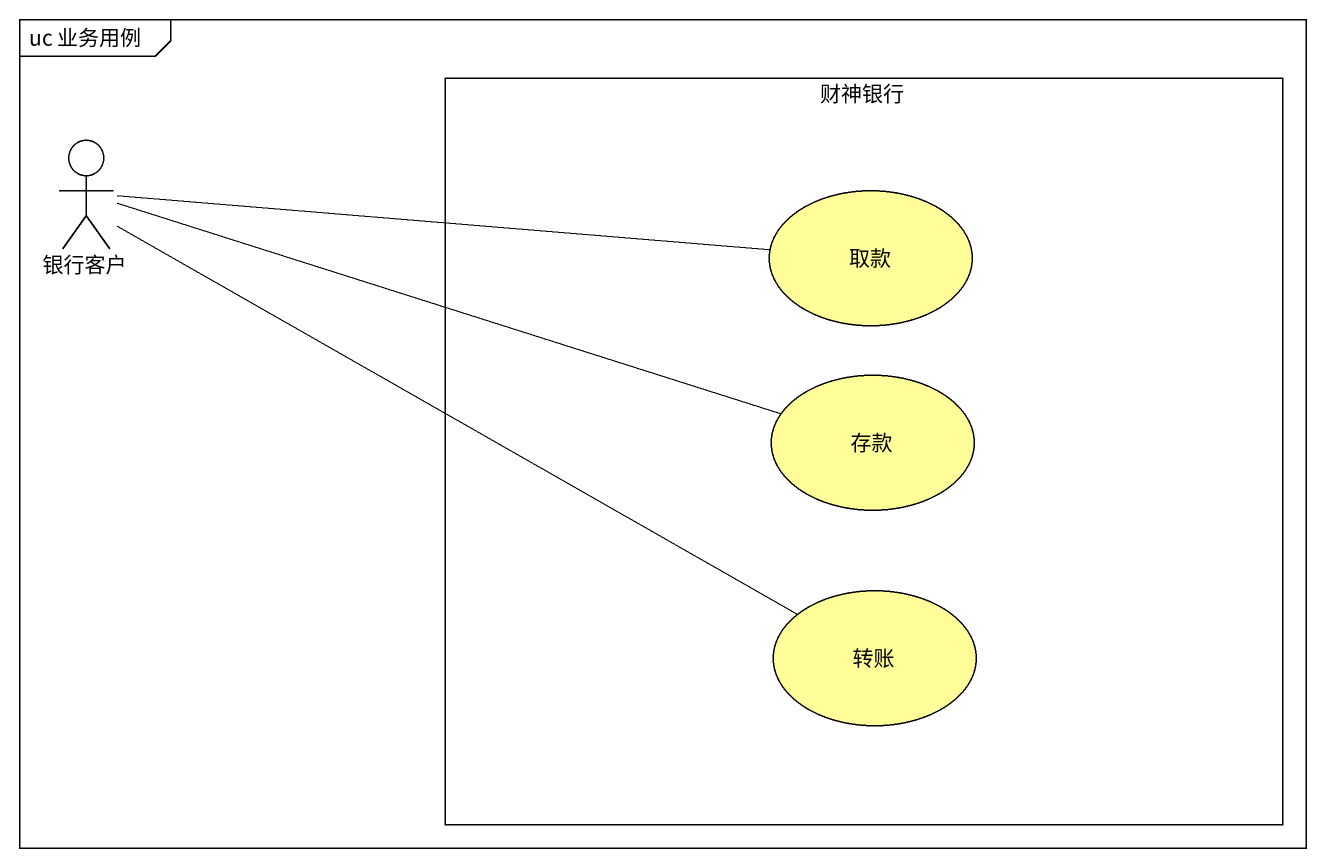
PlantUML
@startuml
mainframe uc 业务用例
rectangle 财神银行 {
  usecase 取款 #FFFE99
  usecase 存款 #FFFE99
  usecase 转账 #FFFE99
}
actor 银行客户
银行客户 -right- 取款
银行客户 -right- 存款
银行客户 -right- 转账
@enduml
